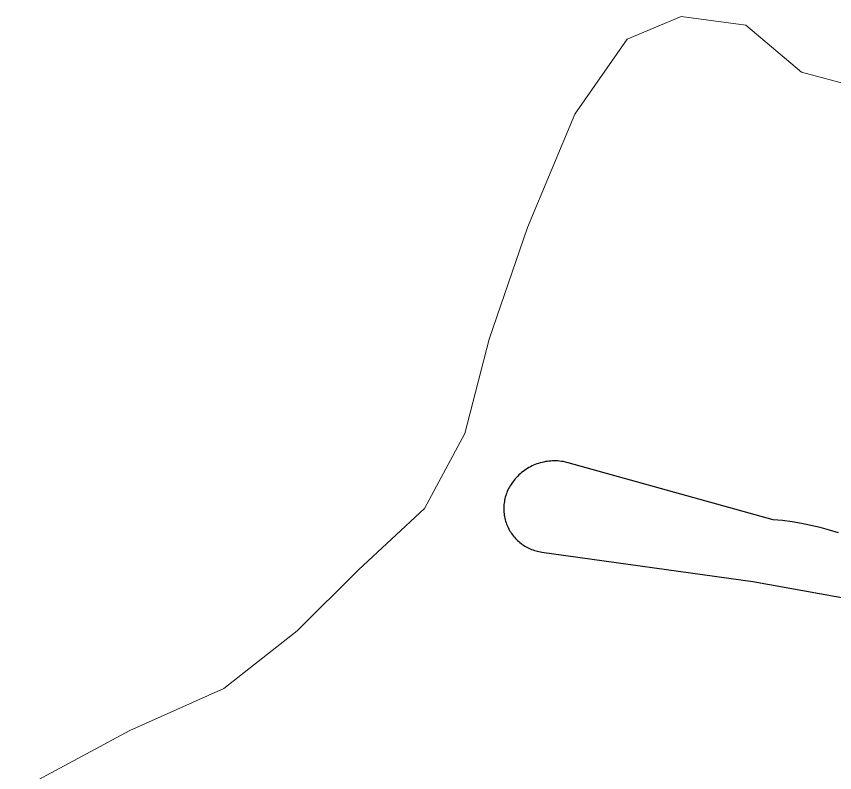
# Model space of a CAD drawing. Header units: millimetres. Extents: x 617751 to 636088, y 68402 to 77988.
# Drawn here: x 625537.7 to 626006.6, y 75424.4 to 75857.6 of the extents above; entities that cross this region are included whole.
import ezdxf

# ---------------------------------------------------------------- set-up
doc = ezdxf.new("R2010")
doc.units = ezdxf.units.MM
doc.header["$LTSCALE"] = 3
doc.header["$MEASUREMENT"] = 0
doc.layers.add('ALINHAMENTO PREDIAL', color=120, linetype='Continuous')
doc.layers.add('BAIRRO', color=30, linetype='Continuous')

msp = doc.modelspace()

# ---------------------------------------------------------------- linework, layer by layer
at = {"layer": 'ALINHAMENTO PREDIAL'}
msp.add_lwpolyline([(626008.91, 75561.65), (626003.67, 75563.26), (625998.38, 75564.7), (625993.04, 75565.97), (625987.67, 75567.05), (625982.26, 75567.97), (625976.83, 75568.7), (625971.37, 75569.26), (625853.96, 75601.85), (625852.98, 75602.1), (625851.99, 75602.32), (625850.99, 75602.51), (625849.99, 75602.66), (625848.98, 75602.78), (625847.97, 75602.87), (625846.96, 75602.92), (625845.95, 75602.93), (625844.93, 75602.91), (625843.92, 75602.86), (625842.91, 75602.77), (625841.91, 75602.64), (625840.91, 75602.49), (625839.91, 75602.29), (625838.92, 75602.07), (625837.94, 75601.81), (625836.97, 75601.52), (625836.01, 75601.19), (625835.06, 75600.83), (625834.13, 75600.44), (625833.21, 75600.02), (625832.3, 75599.57), (625831.41, 75599.08), (625830.54, 75598.57), (625829.68, 75598.02), (625828.85, 75597.45), (625828.03, 75596.85), (625827.23, 75596.22), (625826.46, 75595.57), (625825.71, 75594.89), (625824.98, 75594.18), (625824.28, 75593.45), (625823.6, 75592.69), (625822.95, 75591.92), (625822.33, 75591.12), (625821.73, 75590.3), (625821.17, 75589.46), (625820.63, 75588.6), (625820.19, 75587.84), (625819.77, 75587.07), (625819.39, 75586.29), (625819.03, 75585.49), (625818.7, 75584.68), (625818.4, 75583.86), (625818.13, 75583.03), (625817.88, 75582.19), (625817.67, 75581.34), (625817.48, 75580.48), (625817.33, 75579.62), (625817.2, 75578.75), (625817.11, 75577.88), (625817.05, 75577.01), (625817.01, 75576.14), (625817.01, 75575.26), (625817.04, 75574.39), (625817.09, 75573.51), (625817.18, 75572.64), (625817.3, 75571.78), (625817.45, 75570.91), (625817.63, 75570.06), (625817.83, 75569.21), (625818.07, 75568.37), (625818.34, 75567.53), (625818.63, 75566.71), (625818.96, 75565.9), (625819.31, 75565.1), (625819.69, 75564.31), (625820.1, 75563.53), (625820.53, 75562.77), (625820.99, 75562.03), (625821.48, 75561.3), (625821.99, 75560.59), (625822.52, 75559.9), (625823.08, 75559.22), (625823.66, 75558.57), (625824.27, 75557.94), (625824.89, 75557.33), (625825.54, 75556.74), (625826.21, 75556.17), (625826.89, 75555.63), (625827.6, 75555.11), (625828.32, 75554.62), (625829.06, 75554.15), (625829.82, 75553.71), (625830.59, 75553.29), (625831.37, 75552.9), (625832.17, 75552.54), (625832.98, 75552.21), (625833.8, 75551.9), (625834.63, 75551.63), (625835.47, 75551.38), (625836.31, 75551.16), (625837.17, 75550.97), (625838.03, 75550.82), (625838.89, 75550.69), (625959.79, 75533.84), (626017.04, 75523.55)], dxfattribs=at)
msp.add_lwpolyline([(626008.91, 75561.65), (626003.67, 75563.26), (625998.38, 75564.7), (625993.04, 75565.97), (625987.67, 75567.05), (625982.26, 75567.97), (625976.83, 75568.7), (625971.37, 75569.26), (625853.96, 75601.85), (625852.98, 75602.1), (625851.99, 75602.32), (625850.99, 75602.51), (625849.99, 75602.66), (625848.98, 75602.78), (625847.97, 75602.87), (625846.96, 75602.92), (625845.95, 75602.93), (625844.93, 75602.91), (625843.92, 75602.86), (625842.91, 75602.77), (625841.91, 75602.64), (625840.91, 75602.49), (625839.91, 75602.29), (625838.92, 75602.07), (625837.94, 75601.81), (625836.97, 75601.52), (625836.01, 75601.19), (625835.06, 75600.83), (625834.13, 75600.44), (625833.21, 75600.02), (625832.3, 75599.57), (625831.41, 75599.08), (625830.54, 75598.57), (625829.68, 75598.02), (625828.85, 75597.45), (625828.03, 75596.85), (625827.23, 75596.22), (625826.46, 75595.57), (625825.71, 75594.89), (625824.98, 75594.18), (625824.28, 75593.45), (625823.6, 75592.69), (625822.95, 75591.92), (625822.33, 75591.12), (625821.73, 75590.3), (625821.17, 75589.46), (625820.63, 75588.6), (625820.19, 75587.84), (625819.77, 75587.07), (625819.39, 75586.29), (625819.03, 75585.49), (625818.7, 75584.68), (625818.4, 75583.86), (625818.13, 75583.03), (625817.88, 75582.19), (625817.67, 75581.34), (625817.48, 75580.48), (625817.33, 75579.62), (625817.2, 75578.75), (625817.11, 75577.88), (625817.05, 75577.01), (625817.01, 75576.14), (625817.01, 75575.26), (625817.04, 75574.39), (625817.09, 75573.51), (625817.18, 75572.64), (625817.3, 75571.78), (625817.45, 75570.91), (625817.63, 75570.06), (625817.83, 75569.21), (625818.07, 75568.37), (625818.34, 75567.53), (625818.63, 75566.71), (625818.96, 75565.9), (625819.31, 75565.1), (625819.69, 75564.31), (625820.1, 75563.53), (625820.53, 75562.77), (625820.99, 75562.03), (625821.48, 75561.3), (625821.99, 75560.59), (625822.52, 75559.9), (625823.08, 75559.22), (625823.66, 75558.57), (625824.27, 75557.94), (625824.89, 75557.33), (625825.54, 75556.74), (625826.21, 75556.17), (625826.89, 75555.63), (625827.6, 75555.11), (625828.32, 75554.62), (625829.06, 75554.15), (625829.82, 75553.71), (625830.59, 75553.29), (625831.37, 75552.9), (625832.17, 75552.54), (625832.98, 75552.21), (625833.8, 75551.9), (625834.63, 75551.63), (625835.47, 75551.38), (625836.31, 75551.16), (625837.17, 75550.97), (625838.03, 75550.82), (625838.89, 75550.69), (625959.79, 75533.84), (626017.04, 75523.55)], dxfattribs=at)
msp.add_lwpolyline([(626008.91, 75561.65), (626003.67, 75563.26), (625998.38, 75564.7), (625993.04, 75565.97), (625987.67, 75567.05), (625982.26, 75567.97), (625976.83, 75568.7), (625971.37, 75569.26), (625853.96, 75601.85), (625852.98, 75602.1), (625851.99, 75602.32), (625850.99, 75602.51), (625849.99, 75602.66), (625848.98, 75602.78), (625847.97, 75602.87), (625846.96, 75602.92), (625845.95, 75602.93), (625844.93, 75602.91), (625843.92, 75602.86), (625842.91, 75602.77), (625841.91, 75602.64), (625840.91, 75602.49), (625839.91, 75602.29), (625838.92, 75602.07), (625837.94, 75601.81), (625836.97, 75601.52), (625836.01, 75601.19), (625835.06, 75600.83), (625834.13, 75600.44), (625833.21, 75600.02), (625832.3, 75599.57), (625831.41, 75599.08), (625830.54, 75598.57), (625829.68, 75598.02), (625828.85, 75597.45), (625828.03, 75596.85), (625827.23, 75596.22), (625826.46, 75595.57), (625825.71, 75594.89), (625824.98, 75594.18), (625824.28, 75593.45), (625823.6, 75592.69), (625822.95, 75591.92), (625822.33, 75591.12), (625821.73, 75590.3), (625821.17, 75589.46), (625820.63, 75588.6), (625820.19, 75587.84), (625819.77, 75587.07), (625819.39, 75586.29), (625819.03, 75585.49), (625818.7, 75584.68), (625818.4, 75583.86), (625818.13, 75583.03), (625817.88, 75582.19), (625817.67, 75581.34), (625817.48, 75580.48), (625817.33, 75579.62), (625817.2, 75578.75), (625817.11, 75577.88), (625817.05, 75577.01), (625817.01, 75576.14), (625817.01, 75575.26), (625817.04, 75574.39), (625817.09, 75573.51), (625817.18, 75572.64), (625817.3, 75571.78), (625817.45, 75570.91), (625817.63, 75570.06), (625817.83, 75569.21), (625818.07, 75568.37), (625818.34, 75567.53), (625818.63, 75566.71), (625818.96, 75565.9), (625819.31, 75565.1), (625819.69, 75564.31), (625820.1, 75563.53), (625820.53, 75562.77), (625820.99, 75562.03), (625821.48, 75561.3), (625821.99, 75560.59), (625822.52, 75559.9), (625823.08, 75559.22), (625823.66, 75558.57), (625824.27, 75557.94), (625824.89, 75557.33), (625825.54, 75556.74), (625826.21, 75556.17), (625826.89, 75555.63), (625827.6, 75555.11), (625828.32, 75554.62), (625829.06, 75554.15), (625829.82, 75553.71), (625830.59, 75553.29), (625831.37, 75552.9), (625832.17, 75552.54), (625832.98, 75552.21), (625833.8, 75551.9), (625834.63, 75551.63), (625835.47, 75551.38), (625836.31, 75551.16), (625837.17, 75550.97), (625838.03, 75550.82), (625838.89, 75550.69), (625959.79, 75533.84), (626017.04, 75523.55)], dxfattribs=at)
msp.add_lwpolyline([(626008.91, 75561.65), (626003.67, 75563.26), (625998.38, 75564.7), (625993.04, 75565.97), (625987.67, 75567.05), (625982.26, 75567.97), (625976.83, 75568.7), (625971.37, 75569.26), (625853.96, 75601.85), (625852.98, 75602.1), (625851.99, 75602.32), (625850.99, 75602.51), (625849.99, 75602.66), (625848.98, 75602.78), (625847.97, 75602.87), (625846.96, 75602.92), (625845.95, 75602.93), (625844.93, 75602.91), (625843.92, 75602.86), (625842.91, 75602.77), (625841.91, 75602.64), (625840.91, 75602.49), (625839.91, 75602.29), (625838.92, 75602.07), (625837.94, 75601.81), (625836.97, 75601.52), (625836.01, 75601.19), (625835.06, 75600.83), (625834.13, 75600.44), (625833.21, 75600.02), (625832.3, 75599.57), (625831.41, 75599.08), (625830.54, 75598.57), (625829.68, 75598.02), (625828.85, 75597.45), (625828.03, 75596.85), (625827.23, 75596.22), (625826.46, 75595.57), (625825.71, 75594.89), (625824.98, 75594.18), (625824.28, 75593.45), (625823.6, 75592.69), (625822.95, 75591.92), (625822.33, 75591.12), (625821.73, 75590.3), (625821.17, 75589.46), (625820.63, 75588.6), (625820.19, 75587.84), (625819.77, 75587.07), (625819.39, 75586.29), (625819.03, 75585.49), (625818.7, 75584.68), (625818.4, 75583.86), (625818.13, 75583.03), (625817.88, 75582.19), (625817.67, 75581.34), (625817.48, 75580.48), (625817.33, 75579.62), (625817.2, 75578.75), (625817.11, 75577.88), (625817.05, 75577.01), (625817.01, 75576.14), (625817.01, 75575.26), (625817.04, 75574.39), (625817.09, 75573.51), (625817.18, 75572.64), (625817.3, 75571.78), (625817.45, 75570.91), (625817.63, 75570.06), (625817.83, 75569.21), (625818.07, 75568.37), (625818.34, 75567.53), (625818.63, 75566.71), (625818.96, 75565.9), (625819.31, 75565.1), (625819.69, 75564.31), (625820.1, 75563.53), (625820.53, 75562.77), (625820.99, 75562.03), (625821.48, 75561.3), (625821.99, 75560.59), (625822.52, 75559.9), (625823.08, 75559.22), (625823.66, 75558.57), (625824.27, 75557.94), (625824.89, 75557.33), (625825.54, 75556.74), (625826.21, 75556.17), (625826.89, 75555.63), (625827.6, 75555.11), (625828.32, 75554.62), (625829.06, 75554.15), (625829.82, 75553.71), (625830.59, 75553.29), (625831.37, 75552.9), (625832.17, 75552.54), (625832.98, 75552.21), (625833.8, 75551.9), (625834.63, 75551.63), (625835.47, 75551.38), (625836.31, 75551.16), (625837.17, 75550.97), (625838.03, 75550.82), (625838.89, 75550.69), (625959.79, 75533.84), (626017.04, 75523.55)], dxfattribs=at)
msp.add_lwpolyline([(626008.91, 75561.65), (626003.67, 75563.26), (625998.38, 75564.7), (625993.04, 75565.97), (625987.67, 75567.05), (625982.26, 75567.97), (625976.83, 75568.7), (625971.37, 75569.26), (625853.96, 75601.85), (625852.98, 75602.1), (625851.99, 75602.32), (625850.99, 75602.51), (625849.99, 75602.66), (625848.98, 75602.78), (625847.97, 75602.87), (625846.96, 75602.92), (625845.95, 75602.93), (625844.93, 75602.91), (625843.92, 75602.86), (625842.91, 75602.77), (625841.91, 75602.64), (625840.91, 75602.49), (625839.91, 75602.29), (625838.92, 75602.07), (625837.94, 75601.81), (625836.97, 75601.52), (625836.01, 75601.19), (625835.06, 75600.83), (625834.13, 75600.44), (625833.21, 75600.02), (625832.3, 75599.57), (625831.41, 75599.08), (625830.54, 75598.57), (625829.68, 75598.02), (625828.85, 75597.45), (625828.03, 75596.85), (625827.23, 75596.22), (625826.46, 75595.57), (625825.71, 75594.89), (625824.98, 75594.18), (625824.28, 75593.45), (625823.6, 75592.69), (625822.95, 75591.92), (625822.33, 75591.12), (625821.73, 75590.3), (625821.17, 75589.46), (625820.63, 75588.6), (625820.19, 75587.84), (625819.77, 75587.07), (625819.39, 75586.29), (625819.03, 75585.49), (625818.7, 75584.68), (625818.4, 75583.86), (625818.13, 75583.03), (625817.88, 75582.19), (625817.67, 75581.34), (625817.48, 75580.48), (625817.33, 75579.62), (625817.2, 75578.75), (625817.11, 75577.88), (625817.05, 75577.01), (625817.01, 75576.14), (625817.01, 75575.26), (625817.04, 75574.39), (625817.09, 75573.51), (625817.18, 75572.64), (625817.3, 75571.78), (625817.45, 75570.91), (625817.63, 75570.06), (625817.83, 75569.21), (625818.07, 75568.37), (625818.34, 75567.53), (625818.63, 75566.71), (625818.96, 75565.9), (625819.31, 75565.1), (625819.69, 75564.31), (625820.1, 75563.53), (625820.53, 75562.77), (625820.99, 75562.03), (625821.48, 75561.3), (625821.99, 75560.59), (625822.52, 75559.9), (625823.08, 75559.22), (625823.66, 75558.57), (625824.27, 75557.94), (625824.89, 75557.33), (625825.54, 75556.74), (625826.21, 75556.17), (625826.89, 75555.63), (625827.6, 75555.11), (625828.32, 75554.62), (625829.06, 75554.15), (625829.82, 75553.71), (625830.59, 75553.29), (625831.37, 75552.9), (625832.17, 75552.54), (625832.98, 75552.21), (625833.8, 75551.9), (625834.63, 75551.63), (625835.47, 75551.38), (625836.31, 75551.16), (625837.17, 75550.97), (625838.03, 75550.82), (625838.89, 75550.69), (625959.79, 75533.84), (626017.04, 75523.55)], dxfattribs=at)
msp.add_lwpolyline([(626008.91, 75561.65), (626003.67, 75563.26), (625998.38, 75564.7), (625993.04, 75565.97), (625987.67, 75567.05), (625982.26, 75567.97), (625976.83, 75568.7), (625971.37, 75569.26), (625853.96, 75601.85), (625852.98, 75602.1), (625851.99, 75602.32), (625850.99, 75602.51), (625849.99, 75602.66), (625848.98, 75602.78), (625847.97, 75602.87), (625846.96, 75602.92), (625845.95, 75602.93), (625844.93, 75602.91), (625843.92, 75602.86), (625842.91, 75602.77), (625841.91, 75602.64), (625840.91, 75602.49), (625839.91, 75602.29), (625838.92, 75602.07), (625837.94, 75601.81), (625836.97, 75601.52), (625836.01, 75601.19), (625835.06, 75600.83), (625834.13, 75600.44), (625833.21, 75600.02), (625832.3, 75599.57), (625831.41, 75599.08), (625830.54, 75598.57), (625829.68, 75598.02), (625828.85, 75597.45), (625828.03, 75596.85), (625827.23, 75596.22), (625826.46, 75595.57), (625825.71, 75594.89), (625824.98, 75594.18), (625824.28, 75593.45), (625823.6, 75592.69), (625822.95, 75591.92), (625822.33, 75591.12), (625821.73, 75590.3), (625821.17, 75589.46), (625820.63, 75588.6), (625820.19, 75587.84), (625819.77, 75587.07), (625819.39, 75586.29), (625819.03, 75585.49), (625818.7, 75584.68), (625818.4, 75583.86), (625818.13, 75583.03), (625817.88, 75582.19), (625817.67, 75581.34), (625817.48, 75580.48), (625817.33, 75579.62), (625817.2, 75578.75), (625817.11, 75577.88), (625817.05, 75577.01), (625817.01, 75576.14), (625817.01, 75575.26), (625817.04, 75574.39), (625817.09, 75573.51), (625817.18, 75572.64), (625817.3, 75571.78), (625817.45, 75570.91), (625817.63, 75570.06), (625817.83, 75569.21), (625818.07, 75568.37), (625818.34, 75567.53), (625818.63, 75566.71), (625818.96, 75565.9), (625819.31, 75565.1), (625819.69, 75564.31), (625820.1, 75563.53), (625820.53, 75562.77), (625820.99, 75562.03), (625821.48, 75561.3), (625821.99, 75560.59), (625822.52, 75559.9), (625823.08, 75559.22), (625823.66, 75558.57), (625824.27, 75557.94), (625824.89, 75557.33), (625825.54, 75556.74), (625826.21, 75556.17), (625826.89, 75555.63), (625827.6, 75555.11), (625828.32, 75554.62), (625829.06, 75554.15), (625829.82, 75553.71), (625830.59, 75553.29), (625831.37, 75552.9), (625832.17, 75552.54), (625832.98, 75552.21), (625833.8, 75551.9), (625834.63, 75551.63), (625835.47, 75551.38), (625836.31, 75551.16), (625837.17, 75550.97), (625838.03, 75550.82), (625838.89, 75550.69), (625959.79, 75533.84), (626017.04, 75523.55)], dxfattribs=at)
at = {"layer": 'BAIRRO', "lineweight": 20}
msp.add_lwpolyline([(626017.65, 75817.57), (625987.65, 75825.57), (625955.65, 75852.57), (625918.65, 75857.57), (625887.65, 75844.57), (625857.65, 75801.57), (625830.65, 75736.57), (625808.65, 75672.57), (625794.65, 75618.57), (625771.65, 75575.57), (625733.65, 75540.57), (625698.65, 75505.57), (625656.65, 75472.57), (625602.65, 75448.57), (625537.65, 75413.57)], dxfattribs=at)

doc.saveas('drawing.dxf')
